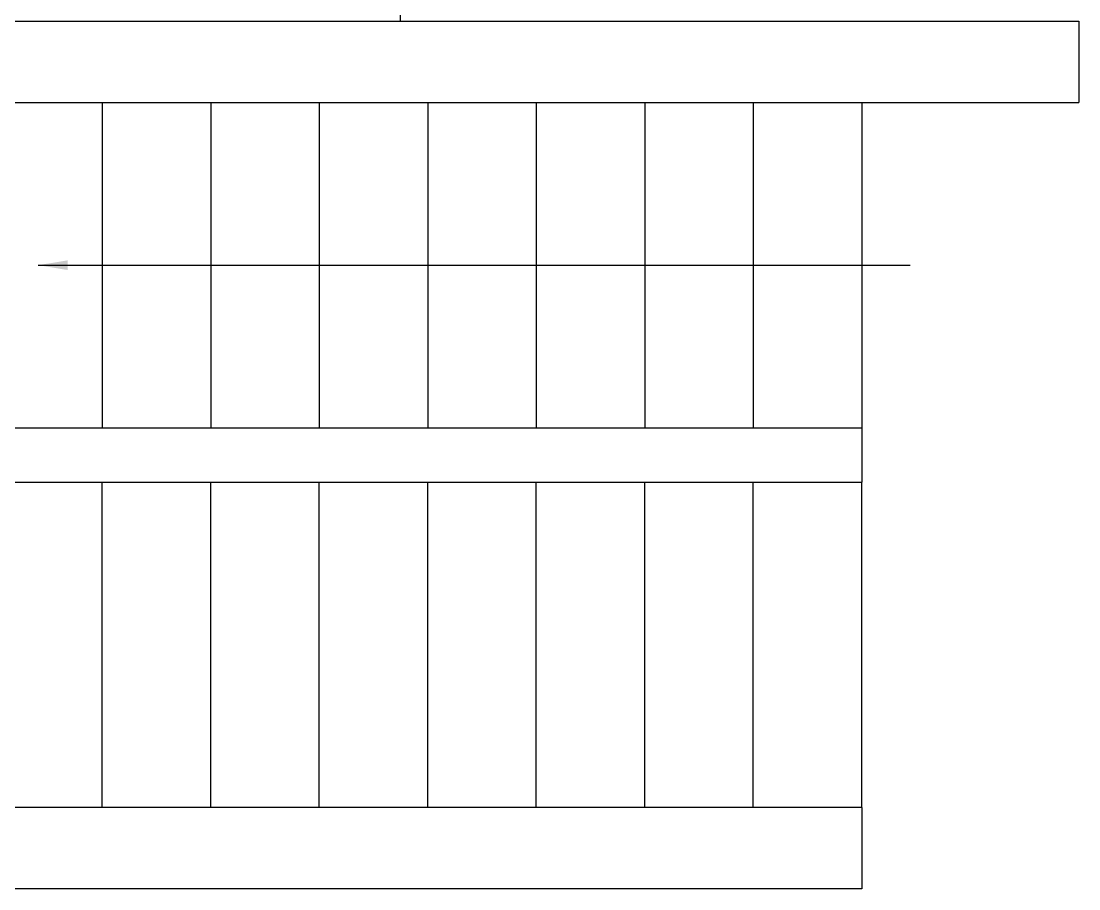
# Model space of a CAD drawing. Extents: x -454308 to 890911, y -14103 to 1343694.
# Drawn here: x 220920.7 to 221037.6, y 650790.4 to 650886.4 of the extents above; entities that cross this region are included whole.
import ezdxf

# ---------------------------------------------------------------- set-up
doc = ezdxf.new("R2010")
doc.units = 0
doc.header["$MEASUREMENT"] = 0
doc.layers.add('cup', color=126, linetype='Continuous')
doc.styles.add('AA_03.50', font='ARIALN.TTF', dxfattribs={"height": 8})
doc.dimstyles.new('AA_03.50', dxfattribs={"dimtxt": 9, "dimasz": 3.25, "dimexe": 1.75, "dimexo": 3.375, "dimgap": 0.09, "dimtad": 0, "dimdec": 0, "dimzin": 3, "dimdsep": 46, "dimlunit": 4, "dimtxsty": 'AA_03.50', "dimblk": 'DOTSMALL', "dimcen": 0.09, "dimclre": 7, "dimadec": 0, "dimazin": 0, "dimtfac": 1, "dimtdec": 0, "dimtofl": 0, "dimtmove": 0, "dimatfit": 3, "dimfxl": 1, "dimtolj": 1, "dimtzin": 0, "dimlwd": -1, "dimarcsym": 0})

# ---------------------------------------------------------------- blocks, each defined once
blk = doc.blocks.new('_DotSmall')
at = {"color": 0, "linetype": 'ByBlock', "const_width": 0.5}
blk.add_lwpolyline([(-0.0625, 0, 1), (0.0625, 0, 1)], format="xyb", close=True, dxfattribs=at)

msp = doc.modelspace()

# ---------------------------------------------------------------- linework, layer by layer
at = {"lineweight": 30}
for p, q in [((220857.635, 650886.421), (221037.635, 650886.421)), ((221037.635, 650886.421), (221037.635, 650877.421)), ((220848.635, 650877.421), (221037.635, 650877.421)), ((220929.635, 650877.421), (220929.635, 650841.421)), ((220941.635, 650877.421), (220941.635, 650841.421)), ((220953.635, 650877.421), (220953.635, 650841.421)), ((220965.635, 650877.421), (220965.635, 650841.421)), ((220977.635, 650877.421), (220977.635, 650841.421)), ((220989.635, 650877.421), (220989.635, 650841.421)), ((221001.635, 650877.421), (221001.635, 650841.421)), ((221013.635, 650877.421), (221013.635, 650841.421)), ((220890.635, 650841.421), (221013.635, 650841.421)), ((221013.635, 650841.421), (221013.635, 650835.421)), ((220890.635, 650835.421), (221013.635, 650835.421)), ((220929.635, 650799.421), (220929.635, 650835.421)), ((220941.635, 650799.421), (220941.635, 650835.421)), ((220953.635, 650799.421), (220953.635, 650835.421)), ((220965.635, 650799.421), (220965.635, 650835.421)), ((220977.635, 650799.421), (220977.635, 650835.421)), ((220989.635, 650799.421), (220989.635, 650835.421)), ((221001.635, 650799.421), (221001.635, 650835.421)), ((221013.635, 650799.421), (221013.635, 650835.421)), ((221013.635, 650799.421), (220857.635, 650799.421)), ((221013.635, 650799.421), (221013.635, 650790.421)), ((221013.635, 650790.421), (220848.635, 650790.421))]:
    msp.add_line(p, q, dxfattribs=at)
at = {"layer": 'cup'}
msp.add_line((220962.635, 650886.421), (220962.635, 650910.421), dxfattribs=at)

# ---------------------------------------------------------------- leaders
at = {"lineweight": 30}
msp.add_leader([(220922.557, 650859.421), (221018.972, 650859.421)], dimstyle='AA_03.50', override={"dimgap": 0.09, "dimtad": 0}, dxfattribs=at)

doc.saveas('drawing.dxf')
